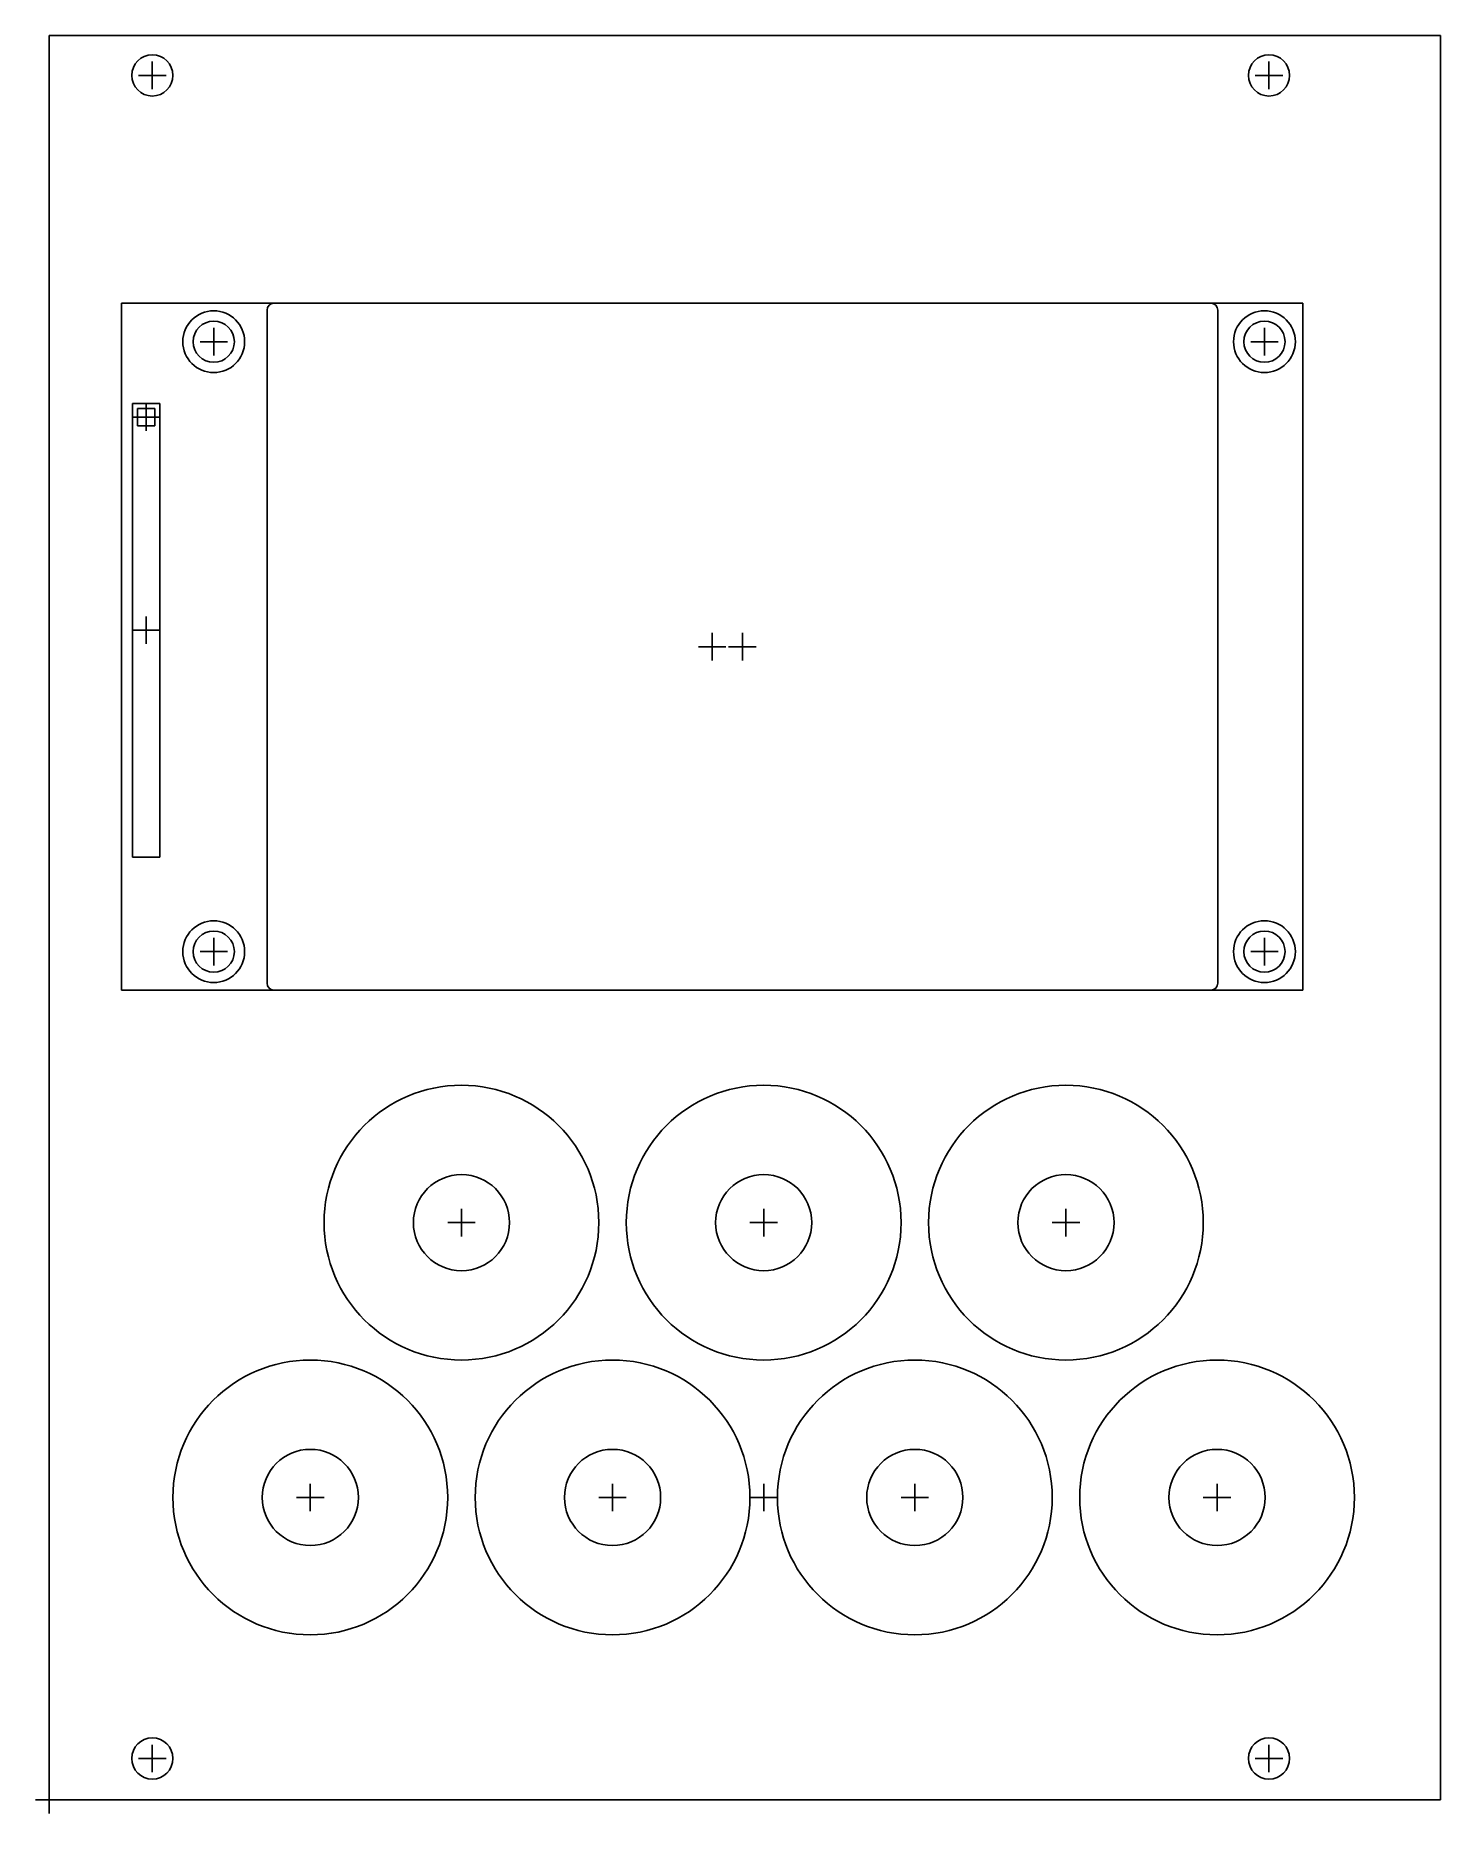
# Model space of a CAD drawing. Header units: millimetres. Extents: x -1 to 101, y -1 to 128.
import ezdxf

# ---------------------------------------------------------------- set-up
doc = ezdxf.new("R2010")
doc.units = ezdxf.units.MM
for name, color, linetype in [('Contour', 7, 'CONTINUOUS'), ('Engraving', 7, 'CONTINUOUS'), ('Reference_points', 1, 'CONTINUOUS')]:
    doc.layers.add(name, color=color, linetype=linetype)

msp = doc.modelspace()

# ---------------------------------------------------------------- linework, layer by layer
at = {"layer": 'Contour', "color": 7, "linetype": 'CONTINUOUS'}
for p, q in [((0, 0), (0, 128.4)), ((0, 128.4), (101.26, 128.4)), ((101.26, 128.4), (101.26, 0)), ((84.55, 108.921), (16.35, 108.921)), ((15.85, 108.421), (15.85, 59.421)), ((85.05, 59.421), (85.05, 108.421)), ((16.35, 58.921), (84.55, 58.921)), ((101.26, 0), (0, 0))]:
    msp.add_line(p, q, dxfattribs=at)
for centre, radius in [((7.5, 125.5), 1.5), ((88.78, 125.5), 1.5), ((11.97, 106.118), 1.5), ((88.45, 106.119), 1.5), ((11.97, 61.724), 1.5), ((88.45, 61.726), 1.5), ((30, 42), 3.5), ((52, 42), 3.5), ((74, 42), 3.5), ((19, 22), 3.5), ((41, 22), 3.5), ((63, 22), 3.5), ((85, 22), 3.5), ((7.5, 3), 1.5), ((88.78, 3), 1.5)]:
    msp.add_circle(centre, radius, dxfattribs=at)
for centre, start, end in [((16.35, 108.421), 90, 180), ((84.55, 108.421), 0, 90), ((16.35, 59.421), 180, 270), ((84.55, 59.421), 270, 360)]:
    msp.add_arc(centre, 0.5, start, end, dxfattribs=at)
at = {"layer": 'Engraving', "color": 133, "linetype": 'CONTINUOUS'}
for p, q in [((91.25, 108.921), (5.25, 108.921)), ((5.25, 108.921), (5.25, 58.921)), ((91.25, 58.921), (91.25, 108.921)), ((6.05, 101.628), (6.05, 68.608)), ((8.05, 101.628), (6.05, 101.628)), ((6.425, 101.253), (6.425, 100.003)), ((7.675, 101.253), (6.425, 101.253)), ((7.675, 100.003), (7.675, 101.253)), ((8.05, 68.608), (8.05, 101.628)), ((6.425, 100.003), (7.675, 100.003)), ((6.05, 68.608), (8.05, 68.608)), ((5.25, 58.921), (91.25, 58.921))]:
    msp.add_line(p, q, dxfattribs=at)
at = {"layer": 'Engraving', "color": 253, "linetype": 'CONTINUOUS'}
for centre in [(11.97, 106.118), (88.45, 106.119), (11.97, 61.724), (88.45, 61.726)]:
    msp.add_circle(centre, 2.25, dxfattribs=at)
at = {"layer": 'Engraving', "color": 133, "linetype": 'CONTINUOUS'}
for centre in [(30, 42), (52, 42), (74, 42), (19, 22), (41, 22), (63, 22), (85, 22)]:
    msp.add_circle(centre, 10, dxfattribs=at)
at = {"layer": 'Reference_points', "color": 1, "linetype": 'CONTINUOUS'}
for p, q in [((7.5, 124.5), (7.5, 126.5)), ((88.78, 124.5), (88.78, 126.5)), ((6.5, 125.5), (8.5, 125.5)), ((87.78, 125.5), (89.78, 125.5)), ((10.97, 106.118), (12.97, 106.118)), ((10.97, 106.118), (12.97, 106.118)), ((11.97, 105.118), (11.97, 107.118)), ((11.97, 105.118), (11.97, 107.118)), ((87.45, 106.119), (89.45, 106.119)), ((87.45, 106.119), (89.45, 106.119)), ((88.45, 105.119), (88.45, 107.119)), ((88.45, 105.119), (88.45, 107.119)), ((7.05, 99.628), (7.05, 101.628)), ((6.05, 100.628), (8.05, 100.628)), ((7.05, 84.118), (7.05, 86.118)), ((6.05, 85.118), (8.05, 85.118)), ((48.25, 82.921), (48.25, 84.921)), ((48.25, 82.921), (48.25, 84.921)), ((50.45, 82.921), (50.45, 84.921)), ((47.25, 83.921), (49.25, 83.921)), ((47.25, 83.921), (49.25, 83.921)), ((49.45, 83.921), (51.45, 83.921)), ((11.97, 60.724), (11.97, 62.724)), ((11.97, 60.724), (11.97, 62.724)), ((88.45, 60.726), (88.45, 62.726)), ((88.45, 60.726), (88.45, 62.726)), ((10.97, 61.724), (12.97, 61.724)), ((10.97, 61.724), (12.97, 61.724)), ((87.45, 61.726), (89.45, 61.726)), ((87.45, 61.726), (89.45, 61.726)), ((30, 41), (30, 43)), ((30, 41), (30, 43)), ((52, 41), (52, 43)), ((52, 41), (52, 43)), ((52, 41), (52, 43)), ((74, 41), (74, 43)), ((74, 41), (74, 43)), ((29, 42), (31, 42)), ((29, 42), (31, 42)), ((51, 42), (53, 42)), ((51, 42), (53, 42)), ((51, 42), (53, 42)), ((73, 42), (75, 42)), ((73, 42), (75, 42)), ((18, 22), (20, 22)), ((18, 22), (20, 22)), ((18, 22), (20, 22)), ((19, 21), (19, 23)), ((19, 21), (19, 23)), ((19, 21), (19, 23)), ((40, 22), (42, 22)), ((40, 22), (42, 22)), ((40, 22), (42, 22)), ((41, 21), (41, 23)), ((41, 21), (41, 23)), ((41, 21), (41, 23)), ((51, 22), (53, 22)), ((52, 21), (52, 23)), ((62, 22), (64, 22)), ((62, 22), (64, 22)), ((62, 22), (64, 22)), ((63, 21), (63, 23)), ((63, 21), (63, 23)), ((63, 21), (63, 23)), ((84, 22), (86, 22)), ((84, 22), (86, 22)), ((84, 22), (86, 22)), ((85, 21), (85, 23)), ((85, 21), (85, 23)), ((85, 21), (85, 23)), ((7.5, 2), (7.5, 4)), ((88.78, 2), (88.78, 4)), ((6.5, 3), (8.5, 3)), ((87.78, 3), (89.78, 3)), ((-1, 0), (1, 0)), ((0, -1), (0, 1))]:
    msp.add_line(p, q, dxfattribs=at)

doc.saveas('drawing.dxf')
